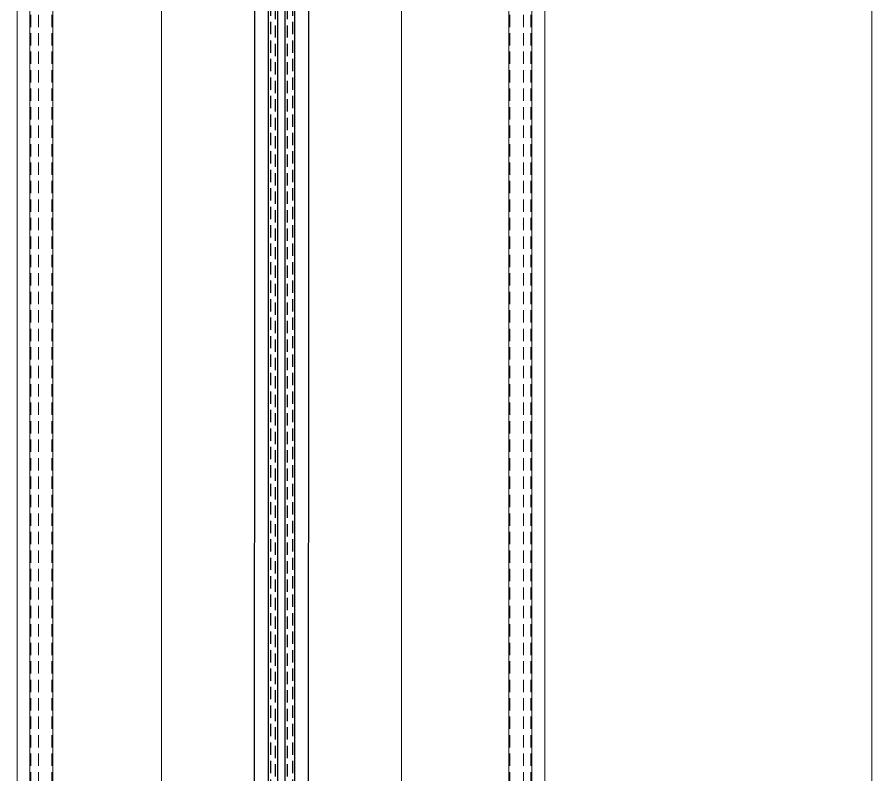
# Model space of a CAD drawing. Extents: x -3873 to 164127, y 7129 to 96529.
# Drawn here: x 42605 to 44368, y 57881 to 59444 of the extents above; entities that cross this region are included whole.
import ezdxf

# ---------------------------------------------------------------- set-up
doc = ezdxf.new("R2010")
doc.units = 0
doc.linetypes.add('DASHEDX2', pattern=[38.1, 25.4, -12.7])
doc.layers.get('0').update_dxf_attribs({"linetype": 'CONTINUOUS'})
doc.layers.add('LAYOUT Kromeka', color=1, linetype='CONTINUOUS', lineweight=5)
doc.layers.add('TRACKLENGTH', color=4, linetype='CONTINUOUS', plot=False)

# ---------------------------------------------------------------- blocks, each defined once
blk = doc.blocks.new('AD25-600 CRATE WASHER')
at = {"color": 4}
for p, q in [((738.4, 560.2), (738.4, 6582.3)), ((792.7, 560.2), (792.7, 6582.3))]:
    blk.add_line(p, q, dxfattribs=at)
for points in [[(738.4, 6582.3), (757.7, 6582.3), (757.7, 560.3), (738.4, 560.3)], [(792.7, 6582.3), (773.4, 6582.3), (773.4, 2113.3), (792.7, 560.3)]]:
    blk.add_lwpolyline(points, close=True, dxfattribs=at)
at = {"color": 7, "linetype": 'DASHEDX2'}
for points in [[(743, 6574.3), (753, 6574.3), (753, 560.3), (743, 560.3)], [(788.1, 6574.3), (778.1, 6574.3), (778.1, 560.3), (788.1, 560.3)]]:
    blk.add_lwpolyline(points, close=True, dxfattribs=at)
at = {"color": 252}
blk.add_lwpolyline([(821.7, 6052.7), (709.5, 6052.7), (708.5, 571), (820.7, 571)], close=True, dxfattribs=at)
at = {"layer": 'LAYOUT Kromeka'}
for p, q in [((249, 6133.3), (249, 643.8)), ((296.6, 6133.3), (296.6, 643.8)), ((517.8, 643.8), (517.8, 6133.3)), ((1013.3, 643.8), (1013.3, 6133.3)), ((1237.1, 6133.3), (1237.1, 643.8)), ((1284.7, 6133.3), (1284.7, 643.8))]:
    blk.add_line(p, q, dxfattribs=at)
at = {"layer": 'LAYOUT Kromeka', "linetype": 'DASHEDX2'}
for p, q in [((251, 6133.3), (251, 643.8)), ((266.5, 6133.3), (266.5, 643.8)), ((294.6, 6133.3), (294.6, 643.8)), ((1239.1, 6133.3), (1239.1, 643.8)), ((1267.1, 6133.3), (1267.1, 643.8)), ((1282.7, 6133.3), (1282.7, 643.8))]:
    blk.add_line(p, q, dxfattribs=at)
at = {"layer": 'LAYOUT Kromeka', "ltscale": 50}
blk.add_lwpolyline([(1311.1, 6630.9), (222, 6630.9), (222, 630.4), (1311.1, 630.4)], close=True, dxfattribs=at)

msp = doc.modelspace()

# ---------------------------------------------------------------- linework, layer by layer
at = {"layer": 'LAYOUT Kromeka', "ltscale": 20}
msp.add_line((44368.5, 50208.3), (44368.5, 64092), dxfattribs=at)

# ---------------------------------------------------------------- block references
at = {"layer": 'TRACKLENGTH', "rotation": 180}
msp.add_blockref('AD25-600 CRATE WASHER', (43915.7, 63042.3), dxfattribs=at)

doc.saveas('drawing.dxf')
